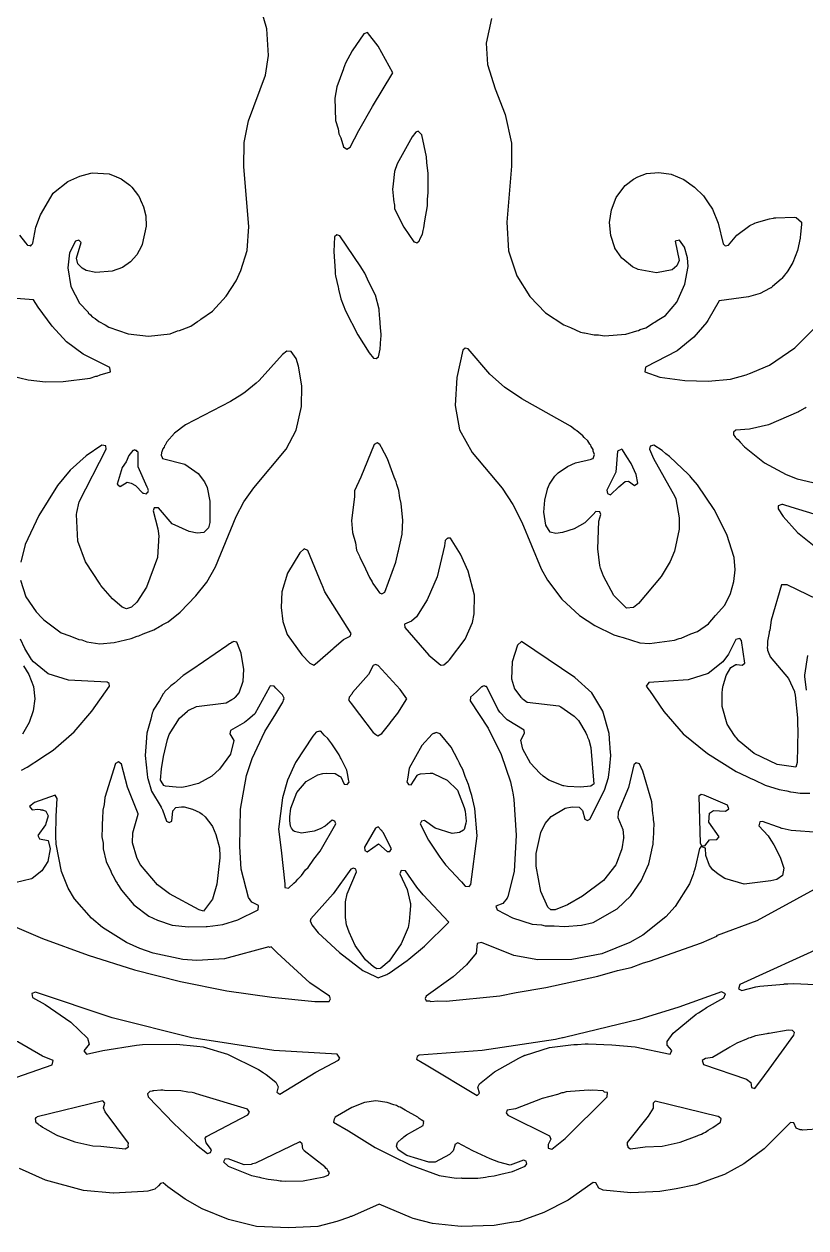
# Model space of a CAD drawing. Header units: millimetres. Extents: x 0 to 300, y 0 to 298.
# Drawn here: x 105.9 to 203.4, y 0.3 to 150.5 of the extents above; entities that cross this region are included whole.
import ezdxf

# ---------------------------------------------------------------- set-up
doc = ezdxf.new("R2010")
doc.units = ezdxf.units.MM
doc.layers.add('CUT', color=7, linetype='CONTINUOUS')

msp = doc.modelspace()

# ---------------------------------------------------------------- linework, layer by layer
at = {"layer": 'CUT'}
for points in [[(105.3089, 124.1473), (106.0957, 123.1773), (106.2816, 122.9352), (106.2947, 122.9318), (106.3362, 122.8808), (106.6316, 122.8459), (106.7218, 122.8229), (106.7325, 122.834), (106.743, 122.8328), (106.8457, 122.9509), (106.9652, 123.0743), (106.9791, 123.1529), (107.3748, 125.1355), (107.9647, 126.6953), (109.547, 129.3682), (109.5648, 129.3905), (109.5715, 129.3987), (109.5792, 129.4084), (109.5873, 129.4185), (111.3642, 130.8482), (112.8428, 131.5228), (114.2403, 131.8937), (114.4014, 131.9116), (116.5068, 131.7927), (117.2195, 131.5161), (117.3559, 131.4632), (117.409, 131.4426), (117.4265, 131.4358), (118.0088, 131.1875), (119.0735, 130.3876), (119.3282, 130.1429), (120.1675, 129.0598), (120.3221, 128.7514), (120.4867, 128.3946), (120.4877, 128.3923), (120.5029, 128.3593), (120.8106, 127.6922), (121.0835, 126.5755), (121.1458, 125.2663), (120.6312, 122.991), (120.5661, 122.7836), (119.9594, 121.711), (119.1794, 120.8057), (118.1935, 120.1236), (116.8816, 119.6585), (114.8331, 119.5059), (113.6463, 119.7294), (113.1415, 120.0205), (112.6241, 120.5484), (112.4447, 121.2906), (113.0199, 123.2394), (112.7432, 123.539), (112.3205, 123.4138), (111.5474, 121.9516), (111.3388, 120.0679), (111.7318, 117.7205), (112.8165, 115.6416), (113.8803, 114.5253), (113.8777, 114.4487), (114.1842, 114.2063), (114.4125, 113.9668), (114.775, 113.7392), (115.221, 113.3864), (116.0109, 112.9631), (116.4673, 112.6766), (118.8658, 111.8473), (121.4285, 111.5536), (124.1097, 111.8475), (125.0509, 112.1886), (125.3001, 112.2328), (125.6119, 112.392), (126.6996, 112.7863), (127.5567, 113.3848), (127.8201, 113.5193), (127.9669, 113.6713), (129.3971, 114.6701), (131.0975, 116.5157), (132.3492, 118.4485), (132.9624, 119.7343), (133.7217, 122.2451), (133.9345, 125.2273), (133.3024, 132.6828), (133.3648, 135.7275), (133.8872, 138.4194), (136.0002, 144.1262), (136.4107, 146.5722), (136.1992, 149.8855), (133.9666, 157.5547)], [(164.2128, 151.1723), (163.5573, 148.109), (163.7121, 145.4589), (164.6572, 142.3904), (165.9369, 139.2145), (166.694, 135.6419), (166.727, 132.7425), (166.1238, 125.7683), (166.3292, 122.1931), (167.3878, 119.0913), (168.9798, 116.4721), (170.9385, 114.4583), (173.2235, 112.9448), (174.0814, 112.6118), (175.306, 112.06), (175.7268, 111.9732), (175.7445, 111.9663), (175.8005, 111.958), (177.0416, 111.7019), (177.5828, 111.6929), (178.3071, 111.5852), (180.9881, 111.7887), (182.3384, 112.2267), (182.5738, 112.2662), (182.782, 112.3706), (183.4855, 112.5989), (184.4367, 113.2002), (184.5777, 113.2709), (184.8894, 113.4864), (185.9064, 114.1294), (187.3509, 115.7994), (188.3459, 118.0252), (188.7519, 120.2411), (188.6862, 121.3264), (188.2791, 122.6665), (187.6811, 123.5148), (187.1221, 123.4014), (187.646, 120.9725), (187.3486, 120.3304), (186.7489, 119.8348), (184.7958, 119.4465), (182.5239, 119.873), (181.7857, 120.2076), (180.5824, 121.1765), (180.4749, 121.2905), (179.6186, 122.5258), (179.6096, 122.5451), (179.6081, 122.5481), (179.6053, 122.5542), (179.5947, 122.5766), (179.0994, 124.0857), (178.9441, 125.7145), (179.1924, 127.3242), (179.7693, 128.8471), (180.7107, 130.1493), (180.8827, 130.3277), (181.9224, 131.1242), (182.4893, 131.408), (183.568, 131.8237), (185.1031, 131.9829), (186.6381, 131.7409), (188.1982, 131.0922), (189.5319, 130.1512), (190.644, 129.0387), (191.2516, 128.1915), (191.801, 127.3705), (192.5017, 125.628), (193.134, 123.0769), (193.3727, 122.8268), (193.7816, 122.9009), (194.8413, 124.1473), (196.4602, 125.3315), (196.9912, 125.6005), (197.035, 125.6226), (197.0559, 125.6332), (197.2687, 125.741), (198.8785, 126.1674), (199.3607, 126.2669), (199.4095, 126.2769), (199.4749, 126.2904), (199.5056, 126.2968), (199.6368, 126.3105), (199.6372, 126.3105), (199.6481, 126.3109), (199.7046, 126.3125), (201.9625, 126.3769), (202.2446, 126.3515), (202.8729, 125.7854), (202.8825, 125.5373), (202.8048, 124.6602), (202.7951, 124.5514), (202.7766, 124.343), (202.7246, 123.7557), (202.3981, 122.224), (201.8125, 120.7448), (201.1862, 119.6754), (200.9832, 119.4212), (200.8865, 119.3002), (200.7725, 119.1574), (200.4528, 118.7572), (200.3532, 118.641), (199.2787, 117.7264), (199.0931, 117.5831), (199.0603, 117.5642), (198.9991, 117.5289), (198.9847, 117.5206), (198.917, 117.4816), (197.7455, 116.8859), (196.2699, 116.4584), (192.639, 115.9681), (191.2105, 113.5062), (191.1282, 113.384), (191.1116, 113.3593), (191.095, 113.3348), (191.0677, 113.2941), (189.4728, 111.4376), (187.3853, 109.7229), (183.4184, 107.6605), (183.3399, 107.0928), (185.2249, 106.4152), (188.343, 106.0233), (191.2374, 105.9327), (194.0404, 106.1671), (195.9977, 106.7372), (196.4063, 106.9039), (196.5423, 106.9395), (196.8025, 107.0654), (198.911, 107.9254), (202.0702, 110.0975), (204.3306, 112.3834)], [(104.3239, 106.5817), (106.4133, 106.0777), (108.5591, 105.8424), (110.794, 105.8742), (114.1335, 106.3222), (114.8686, 106.5437), (115.0101, 106.566), (115.4123, 106.7076), (116.6736, 107.0877), (116.5787, 107.6496), (113.2526, 109.2977), (111.2021, 110.8517), (109.4031, 112.7757), (107.6577, 115.1762), (107.0897, 116.0717), (104.9297, 116.249)], [(105.4557, 81.0807), (106.1088, 79.0094), (107.406, 77.1378), (108.1464, 76.3721), (108.1466, 76.3671), (108.1605, 76.3575), (108.3523, 76.1592), (110.5175, 74.5339), (111.6087, 74.1548), (112.7233, 73.6784), (113.087, 73.6413), (113.737, 73.4155), (115.3524, 73.1523), (117.1326, 73.3003), (119.2728, 73.798), (120.0182, 74.0941), (120.2173, 74.1432), (120.7537, 74.3863), (122.0836, 74.9145), (122.7982, 75.3126), (122.9809, 75.3954), (123.1436, 75.5051), (123.8802, 75.9155), (125.3911, 77.098), (127.3414, 79.1364), (128.6827, 80.8633), (129.7983, 82.7633), (132.3807, 89.0418), (133.3274, 90.8766), (134.5577, 92.6011), (138.6171, 97.4404), (139.8591, 99.7991), (140.5139, 102.7589), (140.5469, 105.3503), (140.1549, 107.7927), (139.851, 108.7439), (139.2137, 109.6237), (138.7017, 109.654), (138.1552, 109.2581), (135.2493, 105.9947), (134.8539, 105.6645), (133.481, 104.5669), (133.0716, 104.2809), (131.6543, 103.3801), (126.0408, 100.47), (124.6535, 99.4405), (123.6923, 98.3566), (123.4964, 97.9451), (123.4076, 97.8588), (123.3661, 97.6821), (123.1944, 97.4726), (123.0998, 97.112), (123.0566, 97.0211), (123.0636, 96.974), (122.9879, 96.6854), (123.1474, 96.4121), (123.1649, 96.2945), (125.9413, 95.5723), (127.6118, 94.4175), (128.4233, 93.3856), (128.7482, 92.6635), (129.0832, 90.9566), (129.0759, 88.2938), (128.8919, 87.6256), (128.3319, 87.0489), (127.4939, 86.9653), (126.4998, 87.151), (124.3649, 88.1242), (122.6738, 90.1312), (122.1121, 90.1118), (122.0096, 89.752), (122.5672, 87.4916), (122.6651, 86.9327), (122.6741, 86.8813), (122.686, 86.8134), (122.7063, 86.6978), (122.5605, 83.9101), (122.5601, 83.9081), (122.56, 83.9077), (122.5599, 83.9069), (122.5594, 83.9046), (121.1917, 80.2187), (119.9648, 78.3399), (119.3205, 77.7294), (118.6719, 77.5175), (118.1332, 77.7195), (116.9229, 78.7786), (115.4859, 80.4473), (115.3832, 80.5816), (113.55, 83.3766), (112.6237, 85.9637), (112.4467, 89.2724), (112.4851, 89.5396), (112.7808, 90.8854), (116.1533, 97.431), (116.0939, 97.878), (115.5927, 97.9599), (113.657, 96.6306), (111.6557, 94.806), (110.0827, 92.9035), (107.7496, 89.1645), (106.0172, 85.5534), (105.4766, 83.3574)], [(203.4749, 102.6538), (203.3359, 102.5743), (203.2935, 102.5501), (202.623, 102.1667), (202.5017, 102.0974), (198.7768, 100.4764), (196.3886, 99.9214), (194.6834, 99.8069), (194.398, 99.5576), (194.4255, 99.215), (194.6325, 98.9888), (194.6192, 98.9358), (194.7602, 98.7967), (194.7675, 98.7664), (194.9297, 98.6296), (195.2526, 98.3112), (195.7938, 97.7199), (198.2808, 95.7352), (200.9676, 94.2692), (202.3443, 93.7204), (205.0037, 93.136)], [(204.4655, 89.3373), (201.6086, 90.1921), (200.6773, 90.4891), (200.5719, 90.5397), (200.5476, 90.5305), (200.463, 90.5575), (200.4258, 90.5404), (199.9852, 90.3633), (199.9672, 89.981), (200.5972, 89.0561), (202.4023, 87.0385), (204.4878, 85.37)], [(206.1915, 78.044), (201.0914, 80.5002), (200.407, 80.5327), (199.1109, 76.1076), (198.93, 74.8752), (198.9239, 74.8469), (198.8739, 74.6486), (198.8573, 74.5335), (198.6363, 73.4939), (198.633, 72.9776), (198.5889, 72.6719), (198.6302, 72.5475), (198.629, 72.365), (198.8977, 71.7409), (198.919, 71.6764), (198.9353, 71.6582), (198.9733, 71.5441), (201.2722, 68.8459), (202.0123, 67.1895), (202.0369, 67.1144), (202.1053, 66.7333), (202.3875, 63.9099), (202.3989, 63.3596), (202.4038, 63.1268), (202.4039, 63.1219), (202.4205, 62.3276), (202.3541, 58.3342), (202.1986, 57.7794), (202.1749, 57.7498), (199.837, 58.0965), (197.0027, 59.4702), (195.0963, 61.0197), (195.073, 61.0491), (194.7917, 61.4042), (194.7031, 61.516), (194.5401, 61.7218), (193.6233, 63.149), (192.9795, 65.3223), (192.9826, 67.0241), (193.0412, 67.4504), (193.0808, 67.7384), (193.0946, 67.8388), (193.1038, 67.9051), (193.5014, 69.2213), (194.0642, 70.2126), (194.6987, 70.5872), (194.7133, 70.5872), (194.719, 70.5872), (194.7196, 70.5872), (194.8229, 70.5872), (195.4808, 70.485), (195.815, 70.7373), (195.4067, 73.5641), (195.1914, 73.8287), (194.6985, 73.7118), (193.8029, 71.8547), (193.0854, 70.8878), (191.2439, 69.4522), (188.743, 68.6423), (183.8476, 68.3454), (183.5218, 67.88), (183.671, 67.6624), (183.6707, 67.6215), (183.9067, 67.3187), (185.6946, 64.7118), (188.1407, 61.9065), (191.1576, 59.4596), (194.7271, 57.2415), (196.083, 56.6037), (196.4809, 56.3797), (196.9745, 56.1844), (198.3621, 55.5318), (200.0991, 54.9669), (201.0408, 54.7995), (201.5016, 54.6692), (201.9063, 54.6457), (202.7121, 54.5024), (203.9267, 54.5284)], [(105.5696, 57.3732), (106.2933, 57.7511), (108.0567, 58.9214), (108.0658, 58.9198), (108.118, 58.9621), (109.5186, 59.8915), (112.1671, 62.1829), (114.3348, 64.7418), (116.5724, 67.8773), (116.5122, 68.2135), (116.254, 68.377), (111.4374, 68.6121), (108.9072, 69.4216), (107.0633, 70.8893), (106.8221, 71.2145), (106.0055, 72.5562), (105.4396, 73.7177)], [(203.4951, 67.3569), (203.2879, 69.0556), (203.2913, 69.2568), (203.6983, 71.7009)], [(105.817, 70.4134), (106.5091, 69.3263), (107.0754, 67.8427), (107.2277, 66.2854), (107.0435, 64.7956), (106.5472, 63.3367), (105.7236, 61.8886)], [(102.6156, 38.7444), (108.2011, 36.3721), (113.8973, 34.292), (119.6718, 32.4782), (125.4355, 31.0072), (131.1806, 29.8582), (136.8132, 29.0454), (142.1723, 28.5338), (142.9182, 28.5379), (143.2302, 28.5058), (143.7088, 28.5357), (143.7146, 28.5422), (143.9582, 28.5436), (144.1332, 28.8438), (144.0087, 29.1681), (141.571, 30.86), (137.4834, 34.613), (137.3777, 34.6872), (136.7297, 35.335), (136.5377, 35.2771), (136.4294, 35.3532), (130.9041, 33.8374), (127.4646, 33.6262), (125.6892, 33.777), (122.006, 34.5353), (120.3218, 35.127), (118.6674, 35.8653), (115.6839, 37.7639), (114.3084, 38.9207), (112.1945, 41.3364), (111.3981, 42.6754), (110.5866, 44.7496), (109.9073, 48.1697), (109.8685, 49.1654), (109.8887, 51.6429), (110.0278, 53.8519), (109.7618, 54.2696), (107.2033, 53.361), (106.5966, 52.8671), (106.9005, 52.4218), (107.6242, 52.5068), (107.8888, 52.4808), (108.0103, 52.4576), (108.183, 52.4246), (108.2457, 52.4126), (108.3029, 52.4017), (108.6188, 52.257), (108.8885, 51.7088), (108.5741, 50.5764), (107.6314, 49.2372), (107.8396, 48.838), (108.8875, 48.6052), (109.161, 47.5742), (108.8808, 46.0017), (108.1018, 44.8078), (106.8916, 43.8641), (106.8181, 43.8414), (104.7283, 43.319)], [(205.0673, 49.6253), (201.6028, 49.8711), (200.4891, 50.1113), (200.4318, 50.13), (200.3267, 50.1643), (200.2706, 50.1826), (199.9055, 50.3016), (198.0426, 51.0016), (197.7008, 50.9513), (197.5721, 50.4245), (198.7125, 49.1778), (198.8511, 48.9693), (198.9283, 48.8533), (199.0635, 48.6499), (199.4526, 48.0647), (200.2374, 46.5363), (200.6842, 45.1674), (200.5393, 44.231), (199.7939, 43.7365), (199.0557, 43.5598), (195.7536, 43.1671), (195.7466, 43.1671), (195.7449, 43.1671), (195.744, 43.1671), (195.7403, 43.1671), (193.3094, 43.8656), (192.502, 44.4189), (191.8374, 44.9566), (191.4029, 45.5129), (190.966, 46.7308), (190.9191, 47.6659), (190.383, 47.8537), (190.178, 47.6248), (189.6347, 45.2162), (189.5412, 44.917), (189.5085, 44.8123), (189.4698, 44.6886), (189.3718, 44.3751), (188.9105, 43.2027), (187.1302, 40.3968), (185.9716, 39.0823), (183.0898, 36.7878), (181.471, 35.8739), (177.9739, 34.4871), (174.2197, 33.7504), (170.011, 33.7189), (167.012, 34.2725), (162.9603, 35.8955), (162.4395, 35.7535), (162.3187, 34.5735), (161.1055, 33.1111), (159.4261, 31.5858), (156.0678, 29.205), (155.9349, 28.8946), (156.0566, 28.618), (156.4982, 28.6087), (156.6487, 28.5059), (157.5323, 28.5869), (158.5662, 28.565), (165.2499, 29.2238), (167.2762, 29.6632), (171.0113, 30.2543), (177.464, 31.6949), (179.927, 32.406), (181.6361, 32.7766), (183.1884, 33.356), (183.943, 33.5625), (190.4131, 35.8302), (192.3472, 36.6546), (192.3934, 36.7921), (197.3658, 38.6482), (212.2096, 46.7499)], [(205.3756, 12.6511), (203.0047, 12.4809), (202.936, 12.491), (202.8903, 12.4977), (202.8301, 12.5066), (202.7314, 12.5211), (202.2184, 12.712), (201.9136, 13.3862), (201.5317, 13.4169), (198.2348, 10.1393), (195.7111, 8.2524), (193.2691, 6.9235), (189.7075, 5.6474), (187.2603, 5.1518), (185.2033, 4.8266), (182.5709, 4.6882), (181.618, 4.6645), (181.6173, 4.6645), (181.6161, 4.6645), (181.616, 4.6645), (178.1571, 4.9821), (177.6177, 5.2247), (177.2245, 5.8799), (176.8901, 5.9541), (173.7599, 3.7202), (170.7468, 2.196), (167.6505, 1.0921), (166.9877, 0.9843), (166.7181, 0.9405), (166.2216, 0.8597), (164.5488, 0.5877), (160.4578, 0.4581), (160.0072, 0.4763), (156.8449, 0.8169), (154.4398, 1.4551), (154.2483, 1.5213), (150.2208, 3.2248), (146.7334, 1.7148), (146.6253, 1.6763), (146.5587, 1.6525), (146.499, 1.6312), (144.9396, 1.075), (142.5673, 0.4577), (138.903, 0.2703), (134.9169, 0.4569), (131.4161, 1.3114), (128.1216, 2.6413), (126.0149, 3.8593), (123.8499, 5.4063), (123.244, 5.8861), (122.915, 5.7967), (122.6867, 5.5179), (122.1982, 5.0901), (121.3411, 4.8589), (120.793, 4.8027), (117.0582, 4.6177), (117.0344, 4.6177), (113.3029, 4.9548), (108.5571, 6.235), (105.3202, 7.7034)]]:
    msp.add_lwpolyline(points, dxfattribs=at)
for points in [[(149.3597, 140.2164), (151.8858, 144.3914), (150.0611, 147.7359), (148.7253, 149.441), (148.2671, 149.2475), (146.8312, 147.1349), (145.9907, 145.5994), (145.7549, 144.9479), (145.7537, 144.9458), (145.7423, 144.9131), (144.9233, 142.6507), (144.6606, 141.2201), (144.7478, 138.4695), (145.0674, 137.4298), (145.1891, 136.7801), (145.423, 136.273), (145.7572, 135.1855), (146.1532, 134.8659), (146.5886, 135.119), (147.6741, 137.1918)], [(155.0862, 123.2855), (155.113, 123.3379), (155.1873, 123.3813), (155.3138, 123.7289), (155.6003, 124.2867), (155.6841, 124.7461), (155.7921, 125.0429), (155.9017, 125.939), (156.244, 127.8155), (156.2281, 128.6083), (156.3332, 129.4681), (156.3028, 131.857), (156.1356, 133.2074), (156.1211, 133.9312), (155.5284, 136.6733), (155.0578, 137.1121), (154.7707, 137.0177), (154.3021, 136.423), (152.4415, 133.0575), (152.1071, 132.0849), (151.9371, 130.5641), (151.941, 130.4998), (151.8489, 129.89), (152.0034, 128.6457), (152.0268, 128.267), (152.0716, 128.0972), (152.0955, 127.9043), (152.1247, 127.414), (153.2685, 125.1394), (154.5095, 123.3146), (154.6176, 123.3092), (154.883, 123.2035), (155.0285, 123.2884)], [(144.707, 119.6535), (144.7188, 119.3776), (144.7288, 119.3326), (144.7479, 119.0521), (145.0832, 117.6457), (145.1094, 117.4829), (145.1439, 117.3911), (145.4314, 116.1849), (145.9805, 114.7201), (147.5357, 111.7026), (148.95, 109.4498), (149.4995, 108.8065), (149.8441, 108.7433), (150.1073, 108.9746), (150.3251, 109.9258), (150.4102, 111.2327), (150.4466, 111.5098), (150.4376, 111.6527), (150.4469, 111.7955), (150.3791, 112.5875), (150.3003, 113.8462), (150.2527, 114.0631), (150.1811, 114.9), (149.7438, 116.6607), (148.9173, 118.2648), (148.4277, 119.3957), (148.0375, 119.9724), (147.9142, 120.2117), (145.3005, 124.0678), (144.9063, 124.1956), (144.6209, 123.9449), (144.541, 122.089)], [(159.6958, 102.9015), (160.2265, 99.844), (161.8162, 97.0136), (165.5283, 92.5755), (166.8759, 90.557), (168.0123, 88.3442), (170.4106, 82.4943), (171.2032, 81.0935), (173.002, 78.7348), (175.2057, 76.7063), (177.1121, 75.4227), (179.4919, 74.2781), (179.8809, 74.1599), (180.0001, 74.0989), (180.6401, 73.9291), (182.7241, 73.2956), (183.9203, 73.2128), (187.0369, 73.6023), (187.6208, 73.8263), (187.8572, 73.8595), (189.1013, 74.3942), (189.914, 74.7059), (191.2742, 75.6664), (191.644, 76.0879), (191.7205, 76.1412), (192.1598, 76.6757), (193.3194, 77.9972), (194.0192, 79.4129), (194.4659, 80.9234), (194.6077, 82.3845), (194.4897, 83.9453), (193.5913, 86.7845), (191.9905, 89.8964), (189.8956, 92.9821), (189.0852, 93.9393), (188.996, 94.0628), (188.9114, 94.1446), (188.7285, 94.3606), (188.0442, 94.9825), (186.4266, 96.5455), (185.9676, 96.8697), (185.5043, 97.2908), (184.4548, 97.9462), (183.9988, 97.8003), (183.9369, 97.4623), (184.4308, 96.2916), (187.0974, 91.5385), (187.2096, 91.2385), (187.6442, 88.8793), (187.6433, 87.4728), (187.0533, 84.7349), (186.5258, 83.4412), (185.3813, 81.5743), (182.549, 78.1905), (181.9137, 77.6784), (181.0533, 77.6016), (179.4701, 79.1723), (178.1797, 81.6162), (177.8149, 82.5948), (177.7468, 82.9065), (177.4645, 85.0247), (177.6115, 88.4703), (177.8371, 89.275), (177.749, 89.6051), (177.2172, 89.6796), (176.8898, 89.2921), (175.8442, 88.2431), (174.5192, 87.5196), (173.0675, 87.0285), (172.2595, 86.9351), (171.5261, 87.1047), (170.9767, 87.9622), (170.7649, 89.5637), (170.8847, 91.0683), (171.1821, 92.4438), (171.2001, 92.5016), (171.4567, 93.0696), (172.1298, 94.0626), (172.5295, 94.5003), (173.6987, 95.2885), (174.6818, 95.7271), (176.6724, 96.2095), (176.6798, 96.2251), (176.8846, 96.27), (177.0652, 96.797), (176.9092, 97.1798), (176.8923, 97.4014), (176.6625, 97.7854), (176.5904, 97.9622), (176.482, 98.0867), (176.246, 98.4811), (175.7875, 98.885), (175.6108, 99.088), (175.0924, 99.5046), (174.8532, 99.7244), (174.8021, 99.753), (174.7319, 99.8148), (174.6434, 99.8655), (174.0729, 100.324), (168.0044, 103.7168), (165.8465, 105.1747), (164.0204, 106.8156), (161.3086, 109.9489), (160.9404, 110.0578), (160.6489, 109.8079), (159.9034, 106.3746)], [(147.1068, 92.2357), (147.1107, 91.5063), (146.7472, 88.5448), (146.8704, 87.0342), (147.2532, 85.7443), (147.3709, 84.8301), (147.7488, 84.0741), (147.7927, 83.9262), (148.2414, 83.0369), (148.9769, 81.4387), (149.3272, 80.8847), (149.4205, 80.7), (149.7332, 80.2427), (149.9312, 79.9296), (149.9565, 79.9162), (150.227, 79.5208), (150.5462, 79.3779), (150.8979, 79.608), (152.2758, 83.3483), (152.5624, 84.6112), (152.6206, 84.7674), (152.6395, 84.9511), (153.0706, 86.85), (153.1623, 88.6002), (153.0539, 89.3802), (152.9506, 90.6448), (152.7753, 91.3851), (152.6508, 92.2814), (152.3852, 93.0326), (152.3022, 93.3831), (152.0596, 93.9536), (151.2554, 96.2283), (150.488, 97.6492), (150.4605, 97.7138), (150.4511, 97.7174), (150.2778, 98.0384), (149.9532, 98.2217), (149.5961, 98.0273), (147.9148, 93.9285)], [(121.1939, 91.8543), (121.2974, 92.05), (121.3724, 92.0671), (121.3816, 92.2093), (121.4305, 92.3017), (121.3929, 92.3858), (121.3968, 92.447), (121.2429, 92.7215), (120.1213, 95.2323), (120.1347, 97.0827), (119.9913, 97.1629), (119.9228, 97.2776), (119.784, 97.2788), (119.6625, 97.3467), (119.6164, 97.2802), (119.4791, 97.2814), (118.9692, 96.6608), (118.6182, 95.8428), (118.143, 95.1586), (117.5016, 93.0931), (117.9018, 92.7864), (118.7576, 93.3057), (119.2764, 93.213), (119.8168, 92.9179), (120.7311, 91.9624), (120.8133, 91.9432), (120.816, 91.9406), (120.8202, 91.9416)], [(180.8807, 93.4105), (181.2928, 93.4375), (182.0617, 92.9093), (182.4893, 93.1834), (182.2833, 94.2673), (181.6604, 95.6708), (181.0967, 96.4987), (180.5586, 97.3565), (180.5229, 97.3414), (180.4645, 97.4271), (179.9491, 97.2034), (179.7313, 94.5832), (178.6122, 92.3345), (178.6665, 91.8933), (179.0563, 91.762), (180.0977, 92.749)], [(157.8755, 70.5025), (157.9436, 70.5153), (157.9561, 70.5029), (158.2753, 70.5285), (158.8158, 71.0092), (158.9802, 71.1451), (160.931, 73.7271), (161.8264, 75.8058), (162.0652, 76.8932), (162.0972, 79.2102), (161.3244, 82.2232), (160.3369, 84.3448), (159.1001, 86.321), (158.7876, 86.3462), (158.7441, 86.3039), (158.6932, 86.3056), (158.4541, 86.0568), (158.3651, 85.3954), (157.4239, 81.513), (156.1914, 78.6466), (154.87, 76.5336), (154.2418, 75.976), (153.3728, 75.6243), (153.4223, 75.2096), (156.392, 71.739)], [(138.0525, 79.6227), (137.9612, 77.6972), (138.1629, 75.9319), (138.7097, 74.3307), (140.5405, 71.8), (141.5301, 70.7564), (142.0383, 70.4873), (142.4952, 70.8819), (144.4743, 72.5745), (144.5638, 72.6688), (145.7346, 73.6802), (146.5771, 74.1025), (146.7273, 74.4429), (143.4354, 79.6542), (143.1312, 80.3767), (143.123, 80.3962), (143.0922, 80.4694), (142.7563, 81.2672), (141.3023, 84.8168), (140.8335, 85.0059), (140.3056, 84.5186), (138.7512, 81.9802)], [(115.9003, 53.0916), (115.7387, 52.4115), (115.7, 51.313), (115.6233, 50.6854), (115.6615, 50.2202), (115.6207, 49.0637), (115.76, 48.2906), (115.7717, 47.5914), (116.1336, 45.9976), (116.7159, 44.805), (116.8029, 44.547), (117.1269, 43.9634), (117.3066, 43.5953), (117.5084, 43.276), (117.5598, 43.1834), (117.5944, 43.14), (118.041, 42.4334), (119.6137, 40.5982), (121.4672, 39.1787), (122.5431, 38.6533), (124.3862, 38.0471), (126.4203, 37.832), (128.5965, 37.8633), (128.7336, 37.8607), (129.4331, 37.97), (130.6884, 38.1359), (132.5548, 38.7026), (135.1066, 39.9574), (135.1611, 40.5019), (134.3212, 40.9166), (133.8948, 41.511), (132.9846, 45.0521), (132.8185, 47.8515), (132.8939, 52.532), (133.6678, 56.7358), (134.3703, 58.8483), (135.9329, 62.1989), (137.2962, 64.4306), (138.0748, 65.6605), (138.1294, 65.7943), (138.1569, 65.8394), (138.2016, 65.9107), (138.2016, 65.9125), (138.2064, 65.9204), (138.2739, 66.1486), (138.3381, 66.306), (138.3276, 66.3301), (138.3382, 66.3661), (138.1361, 66.8033), (137.3276, 67.6121), (137.0895, 67.8658), (136.6197, 67.8941), (136.5769, 67.8173), (136.5649, 67.8187), (136.5275, 67.7289), (134.6755, 64.4116), (134.6735, 64.4098), (134.6294, 64.3724), (133.8243, 63.6887), (133.4014, 63.3296), (131.6426, 62.328), (131.5715, 61.9146), (132.0734, 61.0746), (131.6715, 59.4044), (130.2803, 57.4996), (129.313, 56.6284), (127.6684, 55.7215), (126.1983, 55.3419), (125.5996, 55.2444), (124.8628, 55.2616), (123.5472, 55.3883), (123.3371, 55.4826), (123.1994, 55.675), (122.9274, 56.1585), (123.0526, 57.5639), (123.286, 59.1054), (123.7865, 61.2351), (124.0054, 61.8479), (125.3023, 63.8974), (126.2732, 64.7481), (126.4246, 64.8807), (126.4372, 64.8917), (127.406, 65.3187), (131.1216, 65.8067), (131.8069, 66.2086), (132.1805, 66.4139), (132.1996, 66.4389), (132.266, 66.4779), (132.7273, 67.0431), (133.2424, 68.4736), (133.3317, 69.9655), (132.9826, 71.9762), (132.8157, 72.3868), (132.4622, 73.3431), (132.3921, 73.3439), (132.0667, 73.4311), (131.913, 73.3497), (131.8495, 73.3504), (131.6326, 73.201), (131.5252, 73.1441), (131.2109, 72.9105), (126.8298, 69.8925), (125.7509, 69.2056), (124.6533, 68.2397), (124.2066, 67.9317), (123.9759, 67.6436), (123.4706, 67.199), (123.3574, 67.0177), (123.2643, 66.9333), (122.7835, 66.0992), (122.0168, 64.872), (121.9628, 64.6754), (121.86, 64.4971), (121.7073, 63.7443), (121.2329, 62.0157), (121.1506, 60.9022), (121.1445, 60.8753), (121.1453, 60.83), (121.0262, 59.2183), (121.2678, 56.8995), (121.3, 56.4746), (121.3156, 56.4405), (121.3272, 56.3295), (121.8157, 54.7765), (122.9971, 52.7754), (123.0478, 52.6648), (123.0618, 52.6344), (123.0829, 52.5883), (123.1532, 52.4351), (123.6584, 51.0274), (123.9959, 50.8451), (124.3326, 51.029), (124.461, 52.3291), (124.8246, 52.7238), (125.5574, 52.8071), (125.6744, 52.8095), (125.6896, 52.8098), (125.7713, 52.8115), (125.8564, 52.8133), (126.9269, 52.5273), (127.838, 52.1004), (128.107, 51.9012), (128.5028, 51.5622), (129.3118, 50.5036), (129.4125, 50.3526), (129.8386, 49.3524), (130.2881, 47.6848), (130.3225, 46.643), (130.3232, 46.469), (129.9548, 43.1789), (129.3875, 41.3085), (128.274, 39.7976), (127.7389, 39.975), (124.0512, 41.9473), (122.551, 43.0847), (120.4172, 45.5893), (120.417, 45.5898), (120.4161, 45.5913), (120.4131, 45.5969), (120.4003, 45.6204), (119.9743, 46.4939), (119.4471, 48.3042), (119.481, 49.5827), (120.1422, 51.8831), (120.1226, 51.9322), (120.1283, 51.9453), (120.0439, 52.1296), (118.7954, 55.2596), (118.0439, 58.1477), (117.6968, 58.421), (117.3085, 58.2104), (115.9823, 53.972)], [(169.276, 38.1589), (170.4566, 38.0809), (170.9212, 37.956), (172.0244, 37.9774), (173.3068, 37.8927), (175.4311, 38.0437), (176.9004, 38.401), (179.9011, 40.0839), (181.6143, 41.7162), (182.8924, 43.5784), (183.8278, 45.7078), (184.2084, 47.3957), (184.2208, 47.4387), (184.224, 47.465), (184.3795, 48.1546), (184.4203, 49.0508), (184.4639, 49.403), (184.4573, 49.8637), (184.4958, 50.7096), (184.4376, 51.2393), (184.4342, 51.4789), (184.3576, 51.9674), (184.1977, 53.4237), (183.1023, 57.2832), (182.664, 58.1648), (182.27, 58.2967), (181.9822, 58.0471), (181.2992, 55.2438), (180.0276, 52.1676), (180.0196, 52.0178), (180.0102, 51.9943), (180.0171, 51.9714), (179.9914, 51.488), (180.5942, 49.9924), (180.6546, 49.6021), (180.6959, 49.09), (180.702, 49.0141), (180.7049, 48.9786), (180.7053, 48.9735), (180.7024, 48.9064), (180.481, 47.5661), (179.7775, 45.659), (179.7474, 45.5961), (178.1781, 43.6347), (175.5884, 41.6563), (173.6796, 40.5655), (172.1715, 39.9784), (171.6146, 39.9737), (171.2504, 40.2762), (170.3816, 42.2555), (169.7997, 45.4271), (169.8005, 46.985), (170.356, 49.6193), (170.9195, 50.7143), (171.6408, 51.593), (173.4099, 52.6492), (174.2621, 52.8167), (175.1607, 52.7597), (175.1629, 52.7591), (175.554, 52.3421), (175.8421, 51.2556), (176.1927, 51.11), (176.4878, 51.2875), (178.2949, 54.9035), (178.8234, 56.4822), (178.8922, 57.1841), (178.9475, 57.4115), (178.9619, 57.8962), (179.0935, 59.2393), (179.0277, 60.1033), (179.0323, 60.2567), (178.9841, 60.6764), (178.8874, 61.9465), (178.1029, 64.7536), (176.7393, 67.0194), (174.6074, 68.9671), (167.9674, 73.4319), (167.4582, 72.9839), (166.7827, 70.9089), (166.7235, 68.7685), (167.0984, 67.5421), (167.8629, 66.5152), (168.0072, 66.3956), (168.0594, 66.3228), (168.1648, 66.265), (168.6556, 65.8583), (172.6056, 65.4043), (172.8787, 65.2809), (174.5372, 64.1326), (175.0885, 63.6066), (175.9963, 62.0353), (176.1048, 61.7656), (176.1437, 61.669), (176.2021, 61.5237), (176.3377, 61.1867), (176.622, 60.2198), (176.9802, 55.6611), (176.9358, 55.6286), (176.9168, 55.6147), (176.7933, 55.5243), (176.6228, 55.3996), (175.3384, 55.2475), (173.6822, 55.3665), (173.2238, 55.4461), (173.1905, 55.4519), (173.1806, 55.4536), (173.1766, 55.4543), (171.3779, 56.1317), (170.6471, 56.6236), (170.2346, 57.0095), (169.065, 58.2716), (168.1248, 60.017), (167.866, 61.1486), (168.3149, 62.0221), (168.2836, 62.3618), (166.1724, 63.6652), (166.0661, 63.7683), (165.989, 63.8431), (165.9536, 63.8775), (165.9014, 63.9282), (165.3332, 64.5281), (165.322, 64.5445), (165.3178, 64.5508), (165.2751, 64.6137), (165.0157, 64.996), (163.6463, 67.7874), (163.6047, 67.7934), (163.5987, 67.8139), (163.4857, 67.8197), (163.2943, 67.9049), (163.1741, 67.8553), (163.1153, 67.8638), (163.0504, 67.8043), (162.9639, 67.7686), (162.3327, 67.1469), (161.6011, 66.4768), (161.5616, 66.0258), (163.7984, 62.6321), (165.4371, 59.3265), (166.5956, 55.9187), (166.8305, 54.7441), (166.8327, 54.732), (166.8363, 54.7117), (166.8626, 54.5635), (167.0103, 53.733), (167.3013, 49.2783), (167.0296, 44.7569), (166.2498, 41.6125), (166.1577, 41.424), (165.6252, 40.7416), (164.7656, 40.4282), (164.9265, 39.9493), (166.8321, 38.9835)], [(146.8758, 67.0598), (146.773, 66.8637), (146.4697, 66.5092), (146.4116, 66.1997), (146.4185, 66.1874), (146.3946, 66.1418), (146.5867, 65.8864), (146.6869, 65.7072), (147.7511, 64.3389), (149.4532, 62.0769), (149.5795, 61.9881), (149.6038, 61.9568), (149.7782, 61.8485), (150.0499, 61.6576), (150.5155, 61.955), (151.5176, 63.2233), (151.5589, 63.2695), (151.5746, 63.2953), (152.5378, 64.5143), (153.655, 66.2834), (152.8267, 67.4465), (150.0557, 70.4541), (149.7306, 70.5829), (149.4518, 70.4403), (148.8857, 69.3182)], [(139.8418, 43.5256), (140.053, 43.8053), (140.4917, 44.2337), (141.0268, 44.9342), (141.3398, 45.258), (142.0672, 46.2961), (142.8233, 47.2859), (144.7942, 50.6926), (144.6872, 51.0155), (144.3321, 51.1364), (143.4784, 50.418), (142.8202, 50.0706), (142.1046, 49.7799), (140.5147, 49.5353), (139.6579, 49.7275), (139.5314, 49.8157), (139.2762, 50.1398), (139.146, 50.4127), (139.1306, 50.445), (139.127, 50.4525), (139.1266, 50.4535), (139.0676, 51.056), (139.0674, 51.3999), (139.0673, 51.5245), (139.0673, 51.5475), (139.0673, 51.5772), (139.1988, 52.6269), (139.922, 54.6153), (141.0724, 55.9727), (142.5624, 56.8241), (143.1776, 56.9929), (143.6833, 57.0061), (144.7039, 56.962), (144.9161, 56.8381), (145.0584, 56.7551), (145.2528, 56.6417), (145.2618, 56.6364), (145.4189, 56.5447), (145.8332, 55.648), (146.2146, 55.6113), (146.4444, 55.872), (146.3783, 56.2138), (146.3088, 56.7843), (146.2321, 56.9696), (146.153, 57.3782), (145.5808, 58.5421), (145.4799, 58.7857), (145.3934, 58.9232), (145.215, 59.2862), (144.6112, 60.1668), (144.3792, 60.5357), (144.2772, 60.654), (143.8019, 61.3473), (143.3437, 61.7368), (142.909, 62.241), (142.7798, 62.2162), (142.7462, 62.2447), (142.3412, 62.121), (141.9176, 61.6458), (139.7802, 58.3489), (138.7724, 56.159), (138.1336, 53.9472), (137.629, 50.0066), (137.9676, 47.4209), (138.4125, 43.2257), (138.4437, 43.1684), (138.4455, 42.7557), (138.8912, 42.6707), (139.5355, 43.2999)], [(154.9355, 56.7271), (154.9374, 56.7286), (154.9566, 56.744), (155.0952, 56.8551), (155.3454, 56.9466), (156.5807, 57.0158), (156.6313, 57.0121), (156.6522, 57.0106), (156.6893, 57.0079), (156.8358, 56.9973), (157.0335, 56.9328), (158.6808, 56.1564), (159.9725, 54.8869), (160.8124, 52.7098), (160.9317, 52.2744), (161.0449, 51.0312), (161.0093, 50.7894), (160.7955, 49.9928), (160.7846, 49.9698), (160.7106, 49.9213), (160.2051, 49.6151), (159.3149, 49.4777), (157.2062, 50.1318), (155.8406, 51.1007), (155.4636, 51.0361), (155.3115, 50.6851), (156.3347, 48.6714), (157.7629, 46.5132), (158.0361, 46.2044), (158.4798, 45.5571), (159.1632, 44.8454), (160.3338, 43.5592), (160.4591, 43.4651), (160.9338, 42.9285), (161.4143, 42.8582), (161.6165, 43.1427), (162.431, 49.2135), (162.1353, 52.5959), (161.7698, 54.2072), (161.5875, 54.729), (161.3528, 55.606), (160.9377, 56.5891), (160.6312, 57.4664), (160.3117, 58.0718), (160.2251, 58.2767), (159.9981, 58.6659), (159.1659, 60.2426), (157.8124, 61.9054), (157.3044, 62.0859), (157.1438, 62.0157), (157.0915, 62.0235), (157.0476, 61.9812), (157.023, 61.9829), (156.9953, 61.9508), (156.8282, 61.8777), (155.5394, 60.4779), (153.9597, 57.6471), (153.7188, 56.2484), (153.6874, 56.099), (153.6917, 56.091), (153.6622, 55.9196), (153.8533, 55.5911), (154.1959, 55.5539), (154.924, 56.7179)], [(190.3891, 54.3327), (190.0984, 54.1548), (190.2493, 48.2724), (190.4106, 47.9748), (190.8154, 47.9309), (191.3934, 48.6973), (192.3289, 48.7545), (192.6041, 49.0611), (191.3348, 50.9099), (191.3984, 52.0307), (191.9089, 52.3509), (193.4033, 52.286), (193.8328, 52.5532), (193.6606, 53.0288), (190.765, 54.2566)], [(151.1868, 47.2328), (151.5326, 47.2456), (151.7461, 47.5617), (150.7177, 49.6123), (150.5955, 49.7512), (150.5475, 49.8457), (150.4501, 49.9164), (150.0915, 50.3238), (149.7283, 50.1459), (148.3885, 47.7863), (148.3959, 47.3732), (148.7242, 47.1843), (150.1201, 48.1833)], [(141.6186, 38.4864), (141.787, 38.0802), (142.5962, 37.0879), (145.2404, 34.6196), (148.1717, 32.4038), (149.7379, 31.6481), (150.0632, 31.4819), (150.1717, 31.5272), (151.1513, 31.9001), (151.2847, 31.992), (151.4485, 32.0604), (153.6881, 33.6484), (153.9188, 33.8074), (155.8487, 35.4104), (158.8742, 38.4112), (155.6897, 41.8477), (154.9018, 42.808), (153.4655, 44.8166), (152.9622, 44.8794), (152.7865, 44.4368), (153.6795, 42.5044), (154.0823, 40.8835), (154.1092, 40.7544), (154.1138, 40.5879), (154.0591, 39.8949), (154.0343, 39.5808), (153.9807, 38.9019), (153.9544, 38.5694), (153.9484, 38.4925), (153.8366, 37.7656), (152.9552, 35.7119), (151.4491, 33.5428), (150.4274, 32.701), (150.306, 32.6487), (149.92, 32.6106), (149.4733, 32.8471), (148.5148, 33.7231), (147.2021, 35.5207), (146.4601, 37.1607), (146.1346, 38.0892), (146.0686, 38.3652), (146.0263, 38.7959), (146.0192, 38.8682), (146.0161, 38.8994), (145.9857, 39.2094), (145.9804, 40.6484), (145.9815, 40.6625), (145.9888, 40.7536), (145.9946, 40.8273), (146.0057, 40.9655), (146.2242, 41.9393), (147.3819, 44.7052), (147.2916, 45.0345), (146.9806, 45.1754), (146.6735, 45.0262), (144.4533, 41.9664), (141.6834, 38.8535), (141.5932, 38.5479), (141.6017, 38.5274), (141.6006, 38.5235)], [(195.2163, 30.6447), (195.0466, 30.0991), (195.4434, 29.8884), (197.205, 30.3325), (197.674, 30.4225), (200.6951, 30.7049), (200.7689, 30.7096), (200.8257, 30.7133), (201.1937, 30.7368), (201.9457, 30.7847), (208.0084, 30.4758), (208.1765, 31.0169), (207.3793, 31.6978), (207.4423, 32.3548), (207.4771, 32.4257), (207.567, 32.6088), (207.6144, 32.7053), (207.6924, 32.864), (208.8264, 34.445), (209.9823, 35.8714), (212.9202, 38.5924), (213.0224, 39.1174), (212.5125, 39.2789), (205.9598, 35.5451)], [(111.7259, 25.9606), (113.8159, 23.9356), (114.0115, 23.1808), (113.3584, 22.3547), (113.6687, 21.9419), (115.7175, 22.4098), (119.9191, 23.0798), (120.6788, 23.1613), (124.9098, 23.1875), (127.449, 22.9564), (127.4493, 22.9563), (127.4572, 22.9556), (127.4581, 22.9555), (128.2334, 22.858), (131.2871, 21.9329), (135.1267, 20.0538), (135.7451, 19.6449), (135.8316, 19.5877), (135.974, 19.4935), (136.1209, 19.3964), (137.314, 18.4549), (137.5973, 17.8547), (137.4413, 17.2234), (137.8222, 16.944), (142.2893, 19.7242), (145.1212, 21.1991), (145.2953, 21.457), (144.9716, 21.931), (137.0626, 22.4275), (126.8463, 24.0051), (116.8713, 26.4762), (107.3289, 29.685), (106.8524, 29.5044), (106.9361, 29.0018), (108.5254, 28.1647)], [(182.5775, 26.2712), (173.4756, 24.0573), (173.1463, 23.9876), (173.0633, 23.97), (172.5226, 23.8554), (172.1907, 23.7851), (163.0427, 22.3991), (155.2007, 21.8369), (154.935, 21.681), (154.8651, 21.344), (155.5679, 20.9201), (155.5857, 20.8932), (156.0695, 20.6175), (162.4313, 16.7798), (162.7289, 17.0765), (162.5224, 17.8471), (162.7126, 18.2393), (164.604, 19.7398), (167.6326, 21.4494), (168.1913, 21.732), (168.2531, 21.7579), (168.2813, 21.7697), (168.3491, 21.7981), (168.3833, 21.8125), (168.3955, 21.8176), (168.4156, 21.826), (168.4399, 21.8362), (171.4654, 22.7917), (174.1007, 23.1147), (174.4957, 23.1433), (174.6964, 23.1579), (174.9606, 23.1771), (175.8849, 23.2441), (176.2927, 23.2399), (179.227, 23.1213), (182.1473, 22.8576), (186.5032, 21.9611), (186.7339, 22.4099), (186.1517, 23.0884), (186.1293, 23.541), (186.8703, 24.5911), (189.7595, 26.9339), (190.0301, 27.1104), (190.6199, 27.4952), (190.874, 27.6609), (191.0202, 27.7563), (193.1984, 28.978), (193.399, 29.4833), (192.9125, 29.726), (187.5984, 27.8142)], [(109.3886, 20.6165), (109.5481, 21.1597), (108.1861, 21.695), (105.1234, 23.497), (103.2802, 24.2131), (101.2099, 24.6639), (100.6865, 24.7003), (100.3581, 24.7851), (98.3079, 24.9602), (97.9497, 24.6871), (98.0149, 24.3104), (98.5488, 23.811), (102.8058, 17.8447), (103.3484, 17.7846), (103.5472, 18.4203), (104.0415, 18.741)], [(196.5846, 18.4317), (196.6647, 17.79), (197.0665, 17.67), (198.2674, 19.3061), (198.3622, 19.4178), (198.5086, 19.6347), (201.9385, 24.3074), (202.0056, 24.6434), (201.7529, 24.9241), (201.2292, 24.9315), (198.8394, 24.5249), (198.6901, 24.5114), (198.5781, 24.4804), (197.1595, 24.2391), (196.4721, 23.977), (196.2977, 23.9405), (196.0338, 23.8099), (194.8122, 23.3441), (193.9432, 22.8188), (193.9244, 22.8096), (193.8055, 22.7355), (191.787, 21.5152), (190.9094, 21.4092), (190.5033, 21.1591), (190.6538, 20.6739), (196.0253, 18.8289)], [(127.2928, 17.056), (127.1924, 17.0724), (126.8568, 17.1731), (126.3433, 17.2116), (125.4545, 17.3572), (123.4375, 17.4295), (123.2221, 17.4456), (123.1526, 17.4397), (122.9732, 17.4461), (122.0792, 17.3692), (121.9952, 17.3711), (121.9895, 17.3614), (121.9313, 17.3564), (121.9101, 17.3333), (121.6093, 17.3075), (121.2898, 16.9977), (121.3925, 16.6343), (124.5654, 13.3071), (127.3997, 10.6219), (128.7998, 9.567), (129.1595, 9.6802), (129.2729, 10.0029), (128.5999, 10.9035), (128.5034, 11.4653), (128.6479, 11.6798), (133.8306, 14.3688), (134.0392, 14.7287), (133.781, 15.0965), (127.81, 16.8872)], [(178.6642, 16.6218), (178.6908, 17.1641), (178.3122, 17.2093), (178.1426, 17.373), (176.7877, 17.4456), (176.5227, 17.4229), (176.3358, 17.4452), (173.5407, 17.2404), (173.1578, 17.1346), (173.0006, 17.1211), (172.4319, 16.934), (170.5173, 16.4049), (167.1923, 15.1357), (166.1564, 14.9726), (166.0648, 14.6409), (166.2636, 14.3599), (171.4477, 11.7623), (171.6152, 11.351), (171.2851, 10.697), (171.2896, 10.2182), (171.7491, 10.0836), (173.4219, 11.4169)], [(115.9938, 15.8285), (115.7287, 16.1379), (107.5452, 14.1337), (107.4214, 14.0176), (107.3256, 13.9935), (107.3219, 13.9242), (107.2692, 13.8748), (107.3091, 13.6895), (107.3054, 13.6201), (107.3282, 13.6011), (107.3561, 13.4713), (107.7008, 13.2212), (107.7523, 13.1541), (107.9448, 13.0441), (108.2075, 12.8534), (108.4932, 12.6958), (109.8926, 11.8925), (110.0795, 11.8208), (110.1842, 11.7631), (112.2411, 10.9979), (114.4692, 10.5094), (115.4834, 10.4573), (118.526, 10.1387), (118.9272, 10.3979), (118.9031, 10.5839), (118.9263, 10.8584), (116.0034, 14.748), (115.7941, 15.2382)], [(144.5377, 13.7308), (144.5592, 13.6896), (144.5225, 13.4461), (146.3677, 12.3846), (149.7088, 10.307), (151.6844, 9.3261), (151.8613, 9.2243), (151.8728, 9.2326), (154.077, 8.1382), (157.6754, 6.821), (159.8101, 6.4979), (160.4271, 6.5135), (160.5136, 6.4986), (162.5164, 6.4986), (163.1602, 6.5827), (163.4535, 6.5901), (163.8412, 6.6717), (164.5401, 6.7629), (165.3799, 6.9952), (166.817, 7.2974), (168.4239, 7.9784), (168.6369, 8.2525), (168.5567, 8.5903), (168.2035, 8.7376), (166.5411, 8.0977), (165.14, 8.4684), (164.0481, 8.9025), (161.8787, 9.9004), (159.9961, 10.8723), (159.6371, 10.6796), (159.6338, 10.5584), (159.444, 9.9007), (158.9787, 9.4118), (157.1687, 8.456), (156.397, 8.4596), (153.6601, 9.327), (152.5711, 10.0203), (152.3799, 10.4689), (152.4894, 10.9294), (153.0427, 11.4385), (153.1372, 11.5126), (153.1888, 11.5531), (153.2985, 11.6391), (153.6261, 11.896), (155.6726, 13.0652), (155.7265, 13.2897), (155.7621, 13.3564), (155.7463, 13.372), (155.7851, 13.5334), (155.4479, 13.7375), (155.4461, 13.7422), (155.2032, 13.908), (155.0321, 14.0768), (153.4479, 14.9484), (152.8069, 15.3364), (152.6267, 15.4002), (152.3649, 15.5442), (152.0109, 15.6179), (151.1851, 15.9099), (149.7777, 16.1111), (148.365, 15.9099), (146.8064, 15.3087), (144.7096, 14.074), (144.5865, 13.8283), (144.5795, 13.8237), (144.5774, 13.8101)], [(190.0399, 11.8344), (190.4325, 11.982), (190.6333, 12.1136), (190.9026, 12.2296), (191.2362, 12.4677), (191.8475, 12.7914), (192.7865, 13.4852), (192.8685, 13.891), (192.5875, 14.1462), (192.5755, 14.1491), (192.5552, 14.1691), (192.4568, 14.1782), (184.6212, 16.0981), (184.3697, 15.817), (184.3901, 15.233), (183.7814, 14.2286), (181.1541, 10.9213), (181.1603, 10.5353), (181.2267, 10.4972), (181.2094, 10.3553), (181.5649, 10.1369), (183.3857, 10.4017), (185.4994, 10.4798), (187.7587, 10.9677), (189.8721, 11.7456)], [(134.2624, 6.8262), (135.2519, 6.5964), (135.3982, 6.549), (135.5744, 6.5215), (136.3417, 6.3433), (137.4166, 6.227), (137.6555, 6.1974), (137.8594, 6.1656), (138.003, 6.1636), (138.5214, 6.1075), (140.7346, 6.1381), (143.3024, 6.6333), (143.8386, 6.8483), (144.0218, 7.134), (143.7968, 7.425), (143.716, 7.6002), (143.5908, 7.6913), (143.4229, 7.9084), (140.8487, 9.8844), (140.7886, 9.9613), (140.7479, 10.0133), (140.6991, 10.0757), (140.6655, 10.1186), (140.5909, 10.7672), (140.2886, 10.998), (134.7551, 8.3536), (134.4235, 8.2597), (134.4077, 8.2552), (134.4068, 8.2549), (134.2108, 8.1994), (133.3409, 8.1559), (131.369, 8.8806), (130.962, 8.8526), (130.7875, 8.5217), (131.3608, 7.9663)]]:
    msp.add_lwpolyline(points, close=True, dxfattribs=at)

doc.saveas('drawing.dxf')
